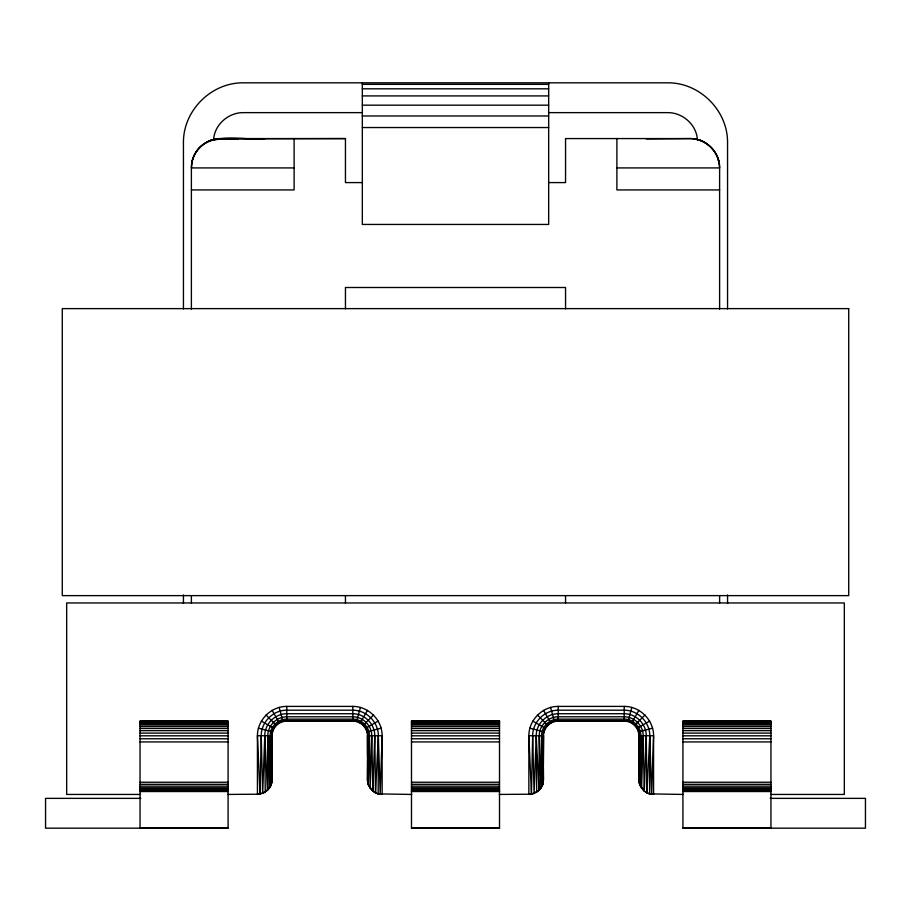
<?xml version="1.0" encoding="UTF-8"?>
<svg xmlns="http://www.w3.org/2000/svg" width="911" height="911" viewBox="0 0 911 911"><rect width="100%" height="100%" fill="white"/><g stroke="black" fill="none" stroke-linecap="round" stroke-linejoin="round"><path stroke-width="1.37" d="M411.761 794.438L378.167 793.891L378.338 735.746C378.429 722.07 366.461 710.113 352.796 710.193L286.771 710.193C273.095 710.113 261.138 722.07 261.218 735.746L260.011 794.198L227.75 794.438M683.25 794.438L649.611 793.891L649.782 735.746C649.862 722.07 637.905 710.113 624.229 710.193L558.204 710.193C544.539 710.113 532.571 722.07 532.662 735.746L531.455 794.198L499.239 794.438M367.589 755.652L367.463 735.746L382.142 735.746L380.183 794.301L378.338 735.746L375.514 792.855L372.838 791.112L371.768 735.746C371.825 725.589 362.942 716.706 352.796 716.775L286.771 716.775C276.614 716.706 267.732 725.589 267.8 735.746L267.549 790.372L260.011 794.198L257.426 735.746C257.323 720.043 271.057 706.298 286.771 706.401L352.796 706.401C368.5 706.298 382.233 720.043 382.142 735.746L382.142 794.438C374.296 794.551 367.349 787.605 367.463 779.759L367.463 735.746C367.509 727.889 360.642 721.022 352.796 721.068L286.771 721.068C278.914 721.022 272.047 727.889 272.093 735.746L271.808 782.663L270.874 785.612L267.549 790.372L264.759 735.746C264.68 723.96 274.985 713.666 286.771 713.734L352.796 713.734C364.571 713.666 374.876 723.96 374.797 735.746L375.514 792.855L378.167 793.891M367.771 779.816L367.759 782.663L367.737 779.816M639.067 761.334L638.907 735.746L653.574 735.746L651.627 794.301L649.782 735.746L646.947 792.855L644.282 791.112L643.2 735.746C643.268 725.589 634.386 716.706 624.229 716.775L558.204 716.775C548.058 716.706 539.175 725.589 539.232 735.746L538.993 790.372L531.455 794.198L528.858 735.746C528.767 720.043 542.5 706.298 558.204 706.401L624.229 706.401C639.943 706.298 653.677 720.043 653.574 735.746L653.574 794.438C645.74 794.551 638.793 787.605 638.907 779.759L638.907 735.746C638.953 727.889 632.086 721.022 624.229 721.068L558.204 721.068C550.358 721.022 543.491 727.889 543.537 735.746L543.241 782.663L542.318 785.612L538.993 790.372L536.203 735.746C536.124 723.96 546.429 713.666 558.204 713.734L624.229 713.734C636.015 713.666 646.32 723.96 646.241 735.746L646.947 792.855L649.611 793.891M639.203 779.816L639.192 782.663L639.18 779.816M542.774 780.306L542.751 784.485C540.701 790.247 535.03 794.483 528.858 794.438L528.858 735.746L543.537 735.746L543.241 782.663L543.036 735.746C542.979 727.627 550.085 720.521 558.204 720.567L624.229 720.567C632.359 720.521 639.454 727.627 639.408 735.746L639.681 784.485L644.282 791.112L646.241 735.746M371.768 735.746L370.139 788.209L369.433 735.746C369.49 726.841 361.701 719.052 352.796 719.109L286.771 719.109C277.866 719.052 270.077 726.841 270.123 735.746L270.874 785.612L271.592 735.746C271.546 727.627 278.641 720.521 286.771 720.567L352.796 720.567C360.915 720.521 368.021 727.627 367.964 735.746L367.463 779.759L368.249 784.485L372.838 791.112L374.797 735.746M639.408 735.746L638.907 779.759L639.681 784.485L640.877 735.746C640.923 726.841 633.134 719.052 624.229 719.109L558.204 719.109C549.299 719.052 541.51 726.841 541.567 735.746L540.906 788.14L539.232 735.746M270.123 735.746L269.462 788.14L264.053 792.855L257.426 794.438L257.426 735.746L272.093 735.746L271.808 782.663L271.592 735.746M543.036 735.746L542.318 785.612L541.567 735.746M369.433 735.746L368.249 784.485L367.964 735.746M643.2 735.746L641.583 788.209L640.877 735.746M213.595 139.873C214.336 124.853 228.206 112.611 243.066 112.634L362.327 112.634M362.498 182.587L345.451 182.587L345.451 138.574L220.735 138.574C205.066 138.256 191.048 152.217 191.39 167.92L191.39 309.148M192.323 160.587L191.39 167.92L294.105 167.92M356.588 721.569L360.392 707.403M628.032 721.569L631.824 707.403M360.13 723.038L367.463 710.329M631.574 723.038L638.907 710.329M363.17 725.372L373.544 714.998M634.614 725.372L644.988 714.998M365.505 728.413L378.202 721.068M636.937 728.413L649.645 721.068M210.885 140.283C201.946 143.79 194.749 151.272 192.312 160.643C200.727 128.667 241.335 140.624 264.68 138.927M210.498 140.419L220.735 138.574M366.962 731.943L381.14 728.151M638.406 731.943L652.583 728.151M217.672 139.508L213.413 139.508L215.679 139.007M213.413 139.508L217.125 138.802L345.451 138.574M153.629 828.179L157.842 827.632M646.32 138.927L690.265 138.574C705.923 138.233 719.941 152.262 719.61 167.92L719.61 309.148M362.327 84.347L548.673 84.347M362.327 88.811L548.673 88.811M362.327 95.917L548.673 95.917M362.327 105.175L548.673 105.175M548.673 112.634L667.934 112.634C682.794 112.611 696.664 124.853 697.405 139.873M362.327 115.97L548.673 115.97M362.327 127.54L548.673 127.54M616.895 167.92L719.61 167.92C719.337 154.881 710.295 142.697 697.53 139.485M548.502 182.587L565.549 182.587L565.549 138.574L690.265 138.574C703.292 138.836 715.488 147.889 718.688 160.643M191.39 189.932L294.105 189.932L294.105 138.574M719.61 189.932L616.895 189.932L616.895 138.574M140.043 721.227L228.08 721.227M411.487 721.227L499.513 721.227M682.92 721.227L770.957 721.227M140.043 721.683L228.08 721.683M411.487 721.683L499.513 721.683M682.92 721.683L770.957 721.683M140.043 722.446L228.08 722.446M411.487 722.446L499.513 722.446M682.92 722.446L770.957 722.446M140.043 723.505L228.08 723.505M411.487 723.505L499.513 723.505M682.92 723.505L770.957 723.505M140.043 724.871L228.08 724.871M411.487 724.871L499.513 724.871M682.92 724.871L770.957 724.871M140.043 726.511L228.08 726.511M411.487 726.511L499.513 726.511M682.92 726.511L770.957 726.511M140.043 728.447L228.08 728.447M411.487 728.447L499.513 728.447M682.92 728.447L770.957 728.447M140.043 730.645L228.08 730.645M411.487 730.645L499.513 730.645M682.92 730.645L770.957 730.645M140.043 733.104L228.08 733.104M411.487 733.104L499.513 733.104M682.92 733.104L770.957 733.104M140.043 735.815L228.08 735.815M411.487 735.815L499.513 735.815M682.92 735.815L770.957 735.815M140.043 738.764L228.08 738.764M411.487 738.764L499.513 738.764M682.92 738.764L770.957 738.764M140.043 741.941L228.08 741.941M411.487 741.941L499.513 741.941M682.92 741.941L770.957 741.941M140.043 782.23L228.08 782.23M411.487 782.23L499.513 782.23M682.92 782.23L770.957 782.23M140.043 784.303L228.08 784.303M411.487 784.303L499.513 784.303M682.92 784.303L770.957 784.303M140.043 786.159L228.08 786.159M411.487 786.159L499.513 786.159M682.92 786.159L770.957 786.159M140.043 787.753L228.08 787.753M411.487 787.753L499.513 787.753M682.92 787.753L770.957 787.753M140.043 789.085L228.08 789.085M411.487 789.085L499.513 789.085M682.92 789.085L770.957 789.085M140.043 790.133L228.08 790.133M411.487 790.133L499.513 790.133M682.92 790.133L770.957 790.133M140.043 790.885L228.08 790.885M411.487 790.885L499.513 790.885M682.92 790.885L770.957 790.885M140.043 791.352L228.08 791.352M411.487 791.352L499.513 791.352M682.92 791.352L770.957 791.352M140.043 791.5L228.08 791.5M411.487 791.5L499.513 791.5M682.92 791.5L770.957 791.5M140.146 794.438L66.674 794.438L66.674 602.957L844.326 602.957L844.326 794.438L770.854 794.438M140.829 798.366L45.55 798.366L45.55 828.179L228.08 828.179L228.08 721.068L140.043 721.068L140.043 828.179M770.171 798.366L865.45 798.366L865.45 828.179L682.92 828.179L682.92 721.068L770.957 721.068L770.957 828.179M140.043 828.031L228.08 828.031M411.487 828.031L499.513 828.031M682.92 828.031L770.957 828.031M217.125 138.802L238.283 138.927M753.158 827.632L757.371 828.179M693.84 138.791L700.115 140.283M529.86 728.151L544.038 731.943M258.417 728.151L272.594 731.943M532.798 721.068L545.495 728.413M261.355 721.068L274.063 728.413M537.456 714.998L547.83 725.372M266.012 714.998L276.386 725.372M543.537 710.329L550.87 723.038M272.093 710.329L279.426 723.038M550.608 707.403L554.412 721.569M279.176 707.403L282.968 721.569M717.902 158.059L719.383 164.333M267.8 735.746L269.462 788.14L271.319 784.485L272.093 779.759L271.933 765.559M542.649 780.306L542.751 784.485L543.537 779.759L543.411 768.406M532.662 735.746L534.108 793.47L536.203 735.746L536.681 792.183M261.218 735.746L262.675 793.47L264.759 735.746L265.238 792.183M727.559 308.931L727.559 142.446C727.752 110.538 699.842 82.616 667.934 82.821L243.066 82.821C211.158 82.616 183.248 110.538 183.441 142.446L183.441 308.931M727.559 594.951L727.559 603.492M719.61 595.851L719.61 602.957M624.229 706.401L624.229 721.068M565.549 308.818L565.549 287.5L345.451 287.5L345.451 308.818M565.549 595.851L565.549 602.957M558.204 706.401L558.204 721.068M548.673 82.821L548.673 224.436L362.327 224.436L362.327 82.821M352.796 706.401L352.796 721.068M345.451 595.851L345.451 602.957M286.771 706.401L286.771 721.068M191.39 595.851L191.39 602.957M183.441 594.951L183.441 603.492M271.33 781.695L271.319 784.485L271.25 781.695M848.722 308.624L62.278 308.624L62.278 595.623L848.722 595.623L848.722 308.624M499.513 721.068L411.487 721.068L411.487 828.179L499.513 828.179L499.513 721.068"/></g></svg>
